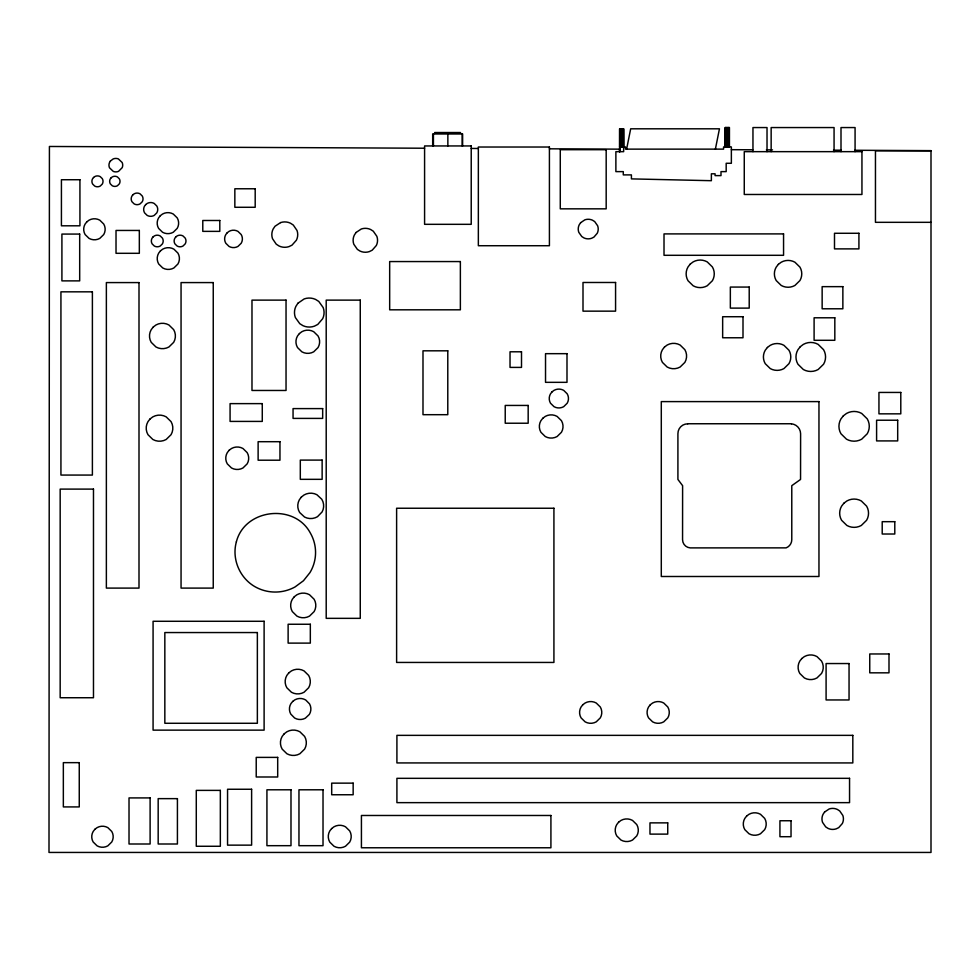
<?xml version="1.0" encoding="UTF-8"?>
<svg xmlns="http://www.w3.org/2000/svg" width="980" height="980" viewBox="0 0 980 980"><rect width="100%" height="100%" fill="white"/><g stroke="black" fill="none" stroke-linecap="round" stroke-linejoin="round"><path stroke-width="1.47" d="M619.63 146.951L619.642 128.809L623.574 128.809L623.648 151.667L615.881 151.667L615.881 171.623L623.28 171.623L623.28 174.893L631.414 174.893L631.414 178.887L711.37 180.7L711.37 173.803L715.082 173.803L715.082 175.616L720.998 175.616L720.998 171.623L726.18 171.623L726.18 163.28L731.362 163.28L731.362 146.951L723.571 146.951L723.571 149.132L625.497 149.132L625.497 146.951L619.581 146.951L619.581 151.667M619.617 146.951L619.642 128.809M626.612 149.132L630.679 128.809L719.455 128.809L715.388 149.132M280.599 222.583L275.025 226.245L273.151 229.002A12.471 12.471 0 0 0 272.514 238.704L276.238 244.167L279.055 246.005A13.193 13.193 0 0 0 288.941 246.629L291.979 245.172L296.389 240.222A12.471 12.471 0 0 0 297.038 230.521L293.302 225.057L290.497 223.22A13.193 13.193 0 0 0 280.599 222.583M434.618 132.533L460.527 132.533M931 150.81L875.459 150.81L875.459 222.325L931 222.325M687.776 423.752L791.411 423.752M424.585 148.225L49.417 146.473L49 852.441L931 852.441L931 150.638L854.805 150.271M471.221 148.446L478.35 148.482M549.413 148.813L619.581 149.156M731.362 149.683L752.701 149.781M766.409 149.854L772.51 149.879M833.466 150.173L841.085 150.21M623.574 128.809L623.599 146.951M855.075 151.655L855.075 127.559L840.999 127.559L840.999 151.655M834.066 151.655L834.066 127.559L771.15 127.559L771.15 151.655M767.022 151.655L767.022 127.559L752.959 127.559L752.959 151.655M729.439 146.951L729.439 127.559L725.127 127.559L725.127 146.951M729.218 127.559L729.218 146.951M728.863 127.559L728.863 146.951M728.397 127.559L728.397 146.951M727.858 127.559L727.858 146.951M727.283 127.559L727.283 146.951M726.707 127.559L726.707 146.951M726.168 127.559L726.168 146.951M725.715 127.559L725.715 146.951M725.359 127.559L725.359 146.951M623.378 128.809L623.378 147.098M623.047 128.809L623.047 147.098M622.631 128.809L622.631 147.098M622.141 128.809L622.141 147.098M621.614 128.809L621.614 147.098M621.087 128.809L621.087 147.098M620.597 128.809L620.597 147.098M620.168 128.809L620.168 147.098M619.85 128.809L619.85 151.667M462.621 145.947L462.621 133.978L432.682 133.978L432.682 145.947M462.205 133.978L462.205 145.947M447.86 133.978L447.86 145.947M433.43 133.978L433.43 145.947M791.411 423.813A10.106 10.106 0 0 1 800.611 433.724L800.55 479.441L791.779 485.676L791.779 539.735A8.759 8.759 0 0 1 786.095 547.869L690.239 547.894A8.257 8.257 0 0 1 682.558 539.735L682.607 485.676L677.915 479.441L677.915 433.724A9.776 9.776 0 0 1 687.776 423.826M236.364 541.866C231.635 558.833 239.549 577.698 254.702 586.542A41.013 41.013 0 0 0 295.041 586.947L303.457 580.748L309.95 572.614A38.906 38.906 0 0 0 310.366 533.071C294.417 503.034 244.682 508.755 236.364 541.866M110.324 161.137L109.454 162.668A6.615 6.615 0 0 0 109.527 167.825L113.3 171.414A6.995 6.995 0 0 0 118.556 171.341L122.218 167.641A6.615 6.615 0 0 0 122.145 162.496L118.372 158.907A6.995 6.995 0 0 0 113.117 158.981L110.324 161.137M297.92 303.237L295.85 306.434A14.259 14.259 0 0 0 295.372 317.545L299.77 323.682L303.041 325.715A15.08 15.08 0 0 0 314.36 326.181L317.79 324.429L322.702 318.671A14.259 14.259 0 0 0 323.18 307.573L318.77 301.424L315.511 299.39A15.08 15.08 0 0 0 304.192 298.925L297.92 303.237M580.613 222.717L579.192 224.861A9.629 9.629 0 0 0 578.812 232.358L581.765 236.523L583.945 237.92A10.18 10.18 0 0 0 591.589 238.287L593.904 237.123L597.261 233.252A9.629 9.629 0 0 0 597.641 225.768L594.701 221.59L592.508 220.206A10.18 10.18 0 0 0 584.864 219.839L580.613 222.717M356.071 232.481L354.331 235.102A11.76 11.76 0 0 0 353.805 244.253L357.369 249.373L360.04 251.076A12.434 12.434 0 0 0 369.374 251.591L372.216 250.182L376.345 245.478A11.76 11.76 0 0 0 376.859 236.327L373.294 231.207L370.624 229.504A12.434 12.434 0 0 0 361.302 228.989L356.071 232.481M824.584 812.028L823.041 814.319A10.339 10.339 0 0 0 822.551 822.355L825.675 826.863L828.014 828.382A10.927 10.927 0 0 0 836.21 828.847L838.721 827.622L842.347 823.506A10.339 10.339 0 0 0 842.837 815.458L839.713 810.95L837.373 809.443A10.927 10.927 0 0 0 829.178 808.966L824.584 812.028M301.313 497.142L299.329 499.825A12.495 12.495 0 0 0 299.672 512.516L304.547 517.036A13.169 13.169 0 0 0 317.496 516.693L322.102 511.928A12.495 12.495 0 0 0 321.759 499.237L316.883 494.704A13.169 13.169 0 0 0 303.935 495.047L301.313 497.142M93.541 177.49L92.659 178.617A5.353 5.353 0 0 0 92.659 184.069L94.68 186.053A5.647 5.647 0 0 0 100.242 186.053L102.275 184.069A5.353 5.353 0 0 0 102.275 178.617L100.242 176.633A5.647 5.647 0 0 0 94.68 176.633L93.541 177.49M86.84 221.847L85.125 224.028A10.351 10.351 0 0 0 85.125 234.551L89.058 238.397A10.915 10.915 0 0 0 99.788 238.397L103.721 234.551A10.351 10.351 0 0 0 103.721 224.028L99.788 220.169A10.915 10.915 0 0 0 89.058 220.169L86.84 221.847M132.925 194.763L131.982 195.976A5.709 5.709 0 0 0 131.982 201.77L134.15 203.901A6.015 6.015 0 0 0 140.067 203.901L142.235 201.77A5.709 5.709 0 0 0 142.235 195.976L140.067 193.844A6.015 6.015 0 0 0 134.15 193.844L132.925 194.763M145.726 204.55L144.599 205.984A6.787 6.787 0 0 0 144.599 212.881L147.172 215.404A7.154 7.154 0 0 0 154.215 215.404L156.788 212.881A6.787 6.787 0 0 0 156.788 205.984L154.215 203.46A7.154 7.154 0 0 0 147.184 203.46L145.726 204.55M160.316 215.698L158.613 217.879A10.351 10.351 0 0 0 158.613 228.401L162.545 232.26A10.915 10.915 0 0 0 173.276 232.248L177.196 228.401A10.351 10.351 0 0 0 177.209 217.879L173.276 214.032A10.915 10.915 0 0 0 162.545 214.032L160.316 215.698M153.088 236.878L152.145 238.079A5.709 5.709 0 0 0 152.145 243.885L154.313 246.017A6.015 6.015 0 0 0 160.23 246.017L162.398 243.885A5.709 5.709 0 0 0 162.398 238.079L160.23 235.96A6.015 6.015 0 0 0 154.313 235.96L153.088 236.878M160.463 250.856L158.699 253.11A10.707 10.707 0 0 0 158.699 264L162.766 267.981A11.295 11.295 0 0 0 173.864 267.981L177.931 264A10.707 10.707 0 0 0 177.931 253.11L173.864 249.128A11.295 11.295 0 0 0 162.766 249.128L160.463 250.856M175.861 236.878L174.93 238.079A5.709 5.709 0 0 0 174.93 243.885L177.086 246.017A6.015 6.015 0 0 0 183.015 246.017L185.183 243.885A5.709 5.709 0 0 0 185.183 238.079L183.015 235.96A6.015 6.015 0 0 0 177.086 235.96L175.861 236.878M153.284 327.002L151.226 329.635A12.495 12.495 0 0 0 151.226 342.339L155.967 346.981A13.169 13.169 0 0 0 168.928 346.981L173.668 342.339A12.495 12.495 0 0 0 173.668 329.635L168.928 324.98A13.169 13.169 0 0 0 155.967 324.98L153.284 327.002M227.225 232.75L225.817 234.551A8.563 8.563 0 0 0 225.817 243.261L229.063 246.446A9.028 9.028 0 0 0 237.944 246.446L241.203 243.261A8.563 8.563 0 0 0 241.203 234.551L237.944 231.366A9.028 9.028 0 0 0 229.063 231.366L227.225 232.75M150.087 418.926L147.98 421.633A12.85 12.85 0 0 0 147.98 434.691L152.856 439.481A13.549 13.549 0 0 0 166.171 439.481L171.047 434.691A12.85 12.85 0 0 0 171.059 421.633L166.171 416.855A13.549 13.549 0 0 0 152.856 416.855L150.087 418.926M299.415 333.555L297.528 335.956A11.417 11.417 0 0 0 297.528 347.569L301.865 351.82A12.042 12.042 0 0 0 313.71 351.82L318.047 347.569A11.417 11.417 0 0 0 318.047 335.956L313.71 331.705A12.042 12.042 0 0 0 301.865 331.705L299.415 333.555M229.124 450.286L227.299 452.613A11.062 11.062 0 0 0 227.299 463.859L231.501 467.975A11.662 11.662 0 0 0 242.967 467.975L247.168 463.859A11.062 11.062 0 0 0 247.168 452.613L242.967 448.497A11.662 11.662 0 0 0 231.501 448.497L229.124 450.286M94.876 829.301L93.174 831.481A10.351 10.351 0 0 0 93.174 842.004L97.106 845.85A10.915 10.915 0 0 0 107.837 845.85L111.757 841.992A10.351 10.351 0 0 0 111.757 831.469L107.837 827.622A10.915 10.915 0 0 0 97.106 827.622L94.876 829.301M294.331 596.71L292.334 599.258A12.14 12.14 0 0 0 292.334 611.594L296.94 616.114A12.789 12.789 0 0 0 309.521 616.114L314.127 611.594A12.14 12.14 0 0 0 314.127 599.258L309.521 594.738A12.789 12.789 0 0 0 296.94 594.75L294.331 596.71M288.843 672.856L286.846 675.416A12.14 12.14 0 0 0 286.834 687.752L291.44 692.26A12.789 12.789 0 0 0 304.033 692.26L308.639 687.752A12.14 12.14 0 0 0 308.639 675.416L304.033 670.896A12.789 12.789 0 0 0 291.452 670.896L288.843 672.856M284.225 733.787L282.167 736.409A12.495 12.495 0 0 0 282.167 749.112L286.907 753.755A13.169 13.169 0 0 0 299.868 753.755L304.608 749.112A12.495 12.495 0 0 0 304.608 736.409L299.868 731.766A13.169 13.169 0 0 0 286.907 731.766L284.225 733.787M552.046 391.853L550.515 393.801A9.286 9.286 0 0 0 550.515 403.233L554.043 406.688A9.788 9.788 0 0 0 563.672 406.688L567.187 403.233A9.286 9.286 0 0 0 567.187 393.801L563.672 390.346A9.788 9.788 0 0 0 554.043 390.346L552.046 391.853M542.81 418.264L540.923 420.665A11.417 11.417 0 0 0 540.923 432.278L545.26 436.529A12.042 12.042 0 0 0 557.106 436.529L561.442 432.278A11.417 11.417 0 0 0 561.442 420.665L557.106 416.414A12.042 12.042 0 0 0 545.26 416.414L542.81 418.264M690.251 264.086L688.021 266.94A13.561 13.561 0 0 0 688.021 280.733L693.166 285.78A14.296 14.296 0 0 0 707.229 285.768L712.386 280.733A13.561 13.561 0 0 0 712.386 266.94L707.229 261.893A14.296 14.296 0 0 0 693.166 261.893L690.251 264.086M664.489 347.055L662.431 349.688A12.495 12.495 0 0 0 662.431 362.392L667.172 367.035A13.169 13.169 0 0 0 680.12 367.035L684.861 362.392A12.495 12.495 0 0 0 684.861 349.688L680.12 345.034A13.169 13.169 0 0 0 667.172 345.034L664.489 347.055M331.632 828.566L329.807 830.893A11.062 11.062 0 0 0 329.807 842.139L334.009 846.255A11.662 11.662 0 0 0 345.487 846.255L349.676 842.139A11.062 11.062 0 0 0 349.688 830.893L345.487 826.777A11.662 11.662 0 0 0 334.009 826.777L331.632 828.566M778.389 264.343L776.209 267.124A13.206 13.206 0 0 0 776.209 280.55L781.232 285.462A13.928 13.928 0 0 0 794.915 285.462L799.937 280.55A13.206 13.206 0 0 0 799.937 267.124L794.927 262.211A13.928 13.928 0 0 0 781.232 262.211L778.389 264.343M767.414 347.459L765.245 350.24A13.206 13.206 0 0 0 765.233 363.666L770.255 368.578A13.928 13.928 0 0 0 783.951 368.578L788.961 363.666A13.206 13.206 0 0 0 788.961 350.24L783.951 345.327A13.928 13.928 0 0 0 770.255 345.327L767.414 347.459M800.293 346.7L797.941 349.701A14.271 14.271 0 0 0 797.941 364.217L803.355 369.521A15.055 15.055 0 0 0 818.153 369.521L823.58 364.217A14.271 14.271 0 0 0 823.58 349.701L818.165 344.384A15.055 15.055 0 0 0 803.355 344.384L800.293 346.7M582.831 704.73L581.067 706.984A10.707 10.707 0 0 0 581.067 717.875L585.134 721.856A11.295 11.295 0 0 0 596.232 721.856L600.299 717.875A10.707 10.707 0 0 0 600.299 706.984L596.232 703.003A11.295 11.295 0 0 0 585.134 703.003L582.831 704.73M843.376 415.802L840.963 418.877A14.639 14.639 0 0 0 840.963 433.76L846.512 439.199A15.423 15.423 0 0 0 861.69 439.199L867.251 433.76A14.639 14.639 0 0 0 867.251 418.877L861.69 413.438A15.423 15.423 0 0 0 846.524 413.438L843.376 415.802M650.328 704.73L648.564 706.984A10.707 10.707 0 0 0 648.564 717.875L652.631 721.856A11.295 11.295 0 0 0 663.73 721.856L667.797 717.875A10.707 10.707 0 0 0 667.797 706.984L663.73 703.003A11.295 11.295 0 0 0 652.631 703.003L650.328 704.73M843.903 503.206L841.6 506.133A13.916 13.916 0 0 0 841.6 520.282L846.892 525.464A14.676 14.676 0 0 0 861.322 525.464L866.602 520.282A13.916 13.916 0 0 0 866.602 506.133L861.322 500.952A14.676 14.676 0 0 0 846.892 500.952L843.903 503.206M618.588 822.232L616.751 824.572A11.135 11.135 0 0 0 616.751 835.903L620.977 840.044A11.748 11.748 0 0 0 632.529 840.044L636.755 835.903A11.135 11.135 0 0 0 636.755 824.572L632.529 820.432A11.748 11.748 0 0 0 620.977 820.432L618.588 822.232M801.775 658.536L799.778 661.096A12.14 12.14 0 0 0 799.778 673.432L804.384 677.952A12.789 12.789 0 0 0 816.965 677.952L821.571 673.432A12.14 12.14 0 0 0 821.571 661.096L816.965 656.576A12.789 12.789 0 0 0 804.384 656.576L801.775 658.536M746.638 816.071L744.812 818.398A11.062 11.062 0 0 0 744.812 829.644L749.014 833.76A11.662 11.662 0 0 0 760.48 833.76L764.682 829.644A11.062 11.062 0 0 0 764.682 818.398L760.48 814.282A11.662 11.662 0 0 0 749.014 814.282L746.638 816.071M111.181 177.748L110.348 178.801A4.998 4.998 0 0 0 110.348 183.873L112.235 185.735A5.268 5.268 0 0 0 117.416 185.747L119.315 183.885A4.998 4.998 0 0 0 119.327 178.813L117.441 176.951A5.268 5.268 0 0 0 112.259 176.939L111.181 177.748M292.714 701.411L290.962 703.567A10.351 10.351 0 0 0 290.766 714.077L294.613 718.009A10.915 10.915 0 0 0 305.344 718.193L309.349 714.42A10.351 10.351 0 0 0 309.545 703.897L305.699 699.977A10.915 10.915 0 0 0 294.968 699.781L292.714 701.411M471.221 145.947L424.585 145.947L424.585 224.322L471.221 224.322L471.221 145.947M549.413 147.025L478.35 147.025L478.35 245.723L549.413 245.723L549.413 147.025M606.179 149.695L560.278 149.695L560.278 208.838L606.179 208.838L606.179 149.695M619.63 150.222L619.642 151.667L619.63 150.222M861.947 151.655L744.261 151.655L744.261 194.481L861.947 194.481L861.947 151.655M79.931 179.732L61.422 179.732L61.422 225.804L79.931 225.804L79.931 179.732M255.192 188.773L234.845 188.773L234.845 207.282L255.192 207.282L255.192 188.773M219.802 220.488L202.787 220.488L202.787 231.366L219.802 231.366L219.802 220.488M139.332 230.447L116.02 230.447L116.02 253.306L139.332 253.306L139.332 230.447M858.921 233.277L834.495 233.277L834.495 248.883L858.921 248.883L858.921 233.277M783.559 233.902L664.011 233.902L664.011 255.302L783.559 255.302L783.559 233.902M79.686 234.073L61.912 234.073L61.912 280.88L79.686 280.88L79.686 234.073M460.367 261.562L389.673 261.562L389.673 309.815L460.367 309.815L460.367 261.562M139.001 282.583L106.367 282.583L106.367 588.098L139.001 588.098L139.001 282.583M213.248 282.583L181.055 282.583L181.055 588.098L213.248 588.098L213.248 282.583M615.575 282.485L583.002 282.485L583.002 311.15L615.575 311.15L615.575 282.485M842.861 286.65L822.147 286.65L822.147 308.786L842.861 308.786L842.861 286.65M749.21 287.067L730.345 287.067L730.345 308.112L749.21 308.112L749.21 287.067M92.39 291.832L60.932 291.832L60.932 475.067L92.39 475.067L92.39 291.832M286.038 300.125L251.983 300.125L251.983 390.469L286.038 390.469L286.038 300.125M360.26 300.125L326.205 300.125L326.205 618.343L360.26 618.343L360.26 300.125M742.999 316.724L722.652 316.724L722.652 337.769L742.999 337.769L742.999 316.724M834.825 317.79L814.098 317.79L814.098 340.293L834.825 340.293L834.825 317.79M447.787 350.816L422.993 350.816L422.993 414.687L447.787 414.687L447.787 350.816M521.507 351.796L510.029 351.796L510.029 367.402L521.507 367.402L521.507 351.796M566.991 353.67L545.529 353.67L545.529 382.335L566.991 382.335L566.991 353.67M900.792 392.441L878.95 392.441L878.95 413.842L900.792 413.842L900.792 392.441M818.962 401.604L661.292 401.604L661.292 576.497L818.962 576.497L818.962 401.604M262.273 403.625L230.079 403.625L230.079 421.412L262.273 421.412L262.273 403.625M528.171 405.438L505.227 405.438L505.227 423.225L528.171 423.225L528.171 405.438M322.665 408.599L293.057 408.599L293.057 418.399L322.665 418.399L322.665 408.599M897.692 420.224L876.598 420.224L876.598 440.914L897.692 440.914L897.692 420.224M279.962 441.698L258.12 441.698L258.12 460.208L279.962 460.208L279.962 441.698M322.138 460.098L300.309 460.098L300.309 479.33L322.138 479.33L322.138 460.098M93.48 489.106L60.172 489.106L60.172 697.736L93.48 697.736L93.48 489.106M553.921 508.24L396.618 508.24L396.618 662.443L553.921 662.443L553.921 508.24M894.789 521.679L882.208 521.679L882.208 534.014L894.789 534.014L894.789 521.679M264.11 621.283L153.076 621.283L153.076 730.137L264.11 730.137L264.11 621.283M310.329 624.248L288.12 624.248L288.12 643.113L310.329 643.113L310.329 624.248M257.36 632.553L164.836 632.553L164.836 723.277L257.36 723.277L257.36 632.553M888.995 653.966L869.75 653.966L869.75 672.831L888.995 672.831L888.995 653.966M849.048 663.546L826.091 663.546L826.091 699.953L849.048 699.953L849.048 663.546M852.821 735.355L396.912 735.355L396.912 762.93L852.821 762.93L852.821 735.355M277.695 757.393L256.221 757.393L256.221 776.993L277.695 776.993L277.695 757.393M79.258 762.648L63.345 762.648L63.345 806.92L79.258 806.92L79.258 762.648M849.55 778.328L396.912 778.328L396.912 802.645L849.55 802.645L849.55 778.328M353.155 783.143L331.693 783.143L331.693 794.755L353.155 794.755L353.155 783.143M251.615 789.255L227.556 789.255L227.556 845.14L251.615 845.14L251.615 789.255M290.987 789.794L266.928 789.794L266.928 845.679L290.987 845.679L290.987 789.794M323.02 789.794L298.961 789.794L298.961 845.679L323.02 845.679L323.02 789.794M220.341 790.382L196.282 790.382L196.282 846.267L220.341 846.267L220.341 790.382M150.112 797.916L129.017 797.916L129.017 844.001L150.112 844.001L150.112 797.916M177.417 798.639L158.172 798.639L158.172 844.001L177.417 844.001L177.417 798.639M550.919 815.483L361.424 815.483L361.424 847.774L550.919 847.774L550.919 815.483M791.032 820.75L779.933 820.75L779.933 836.712L791.032 836.712L791.032 820.75M667.735 822.869L649.973 822.869L649.973 834.115L667.735 834.115L667.735 822.869"/></g></svg>
